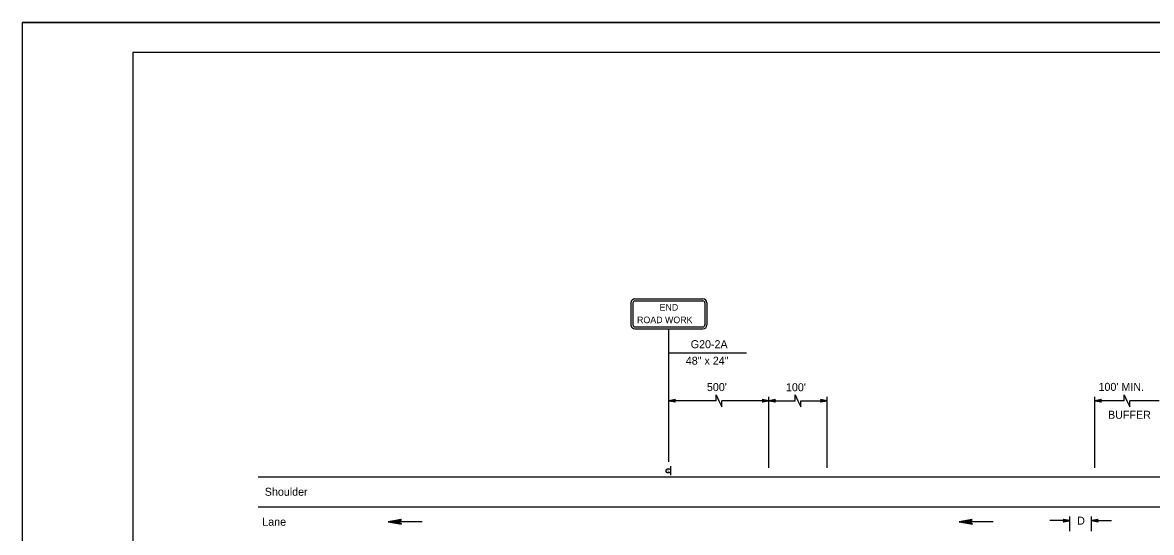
# Model space of a CAD drawing. Extents: x 499945 to 500993, y 499985 to 500645.
# Drawn here: x 499945 to 500509, y 500390 to 500645 of the extents above; entities that cross this region are included whole.
import ezdxf

# ---------------------------------------------------------------- set-up
doc = ezdxf.new("R2010")
doc.units = 0
for name, color, linetype in [('1', 7, 'Continuous'), ('24', 7, 'Continuous'), ('39', 7, 'Continuous'), ('41', 7, 'Continuous'), ('5', 7, 'Continuous'), ('56', 7, 'Continuous'), ('60', 7, 'Continuous')]:
    doc.layers.add(name, color=color, linetype=linetype)

msp = doc.modelspace()

# ---------------------------------------------------------------- linework, layer by layer
at = {"layer": '1'}
for p, q in [((500993, 500645), (499944.83, 500645)), ((500000, 500630), (500000, 500000)), ((500990, 500630), (500000, 500630)), ((500267.82, 500425.32), (500267.82, 500491.87)), ((500267.82, 500479.94), (500306.51, 500479.94)), ((500291.36, 500455.9), (500267.82, 500455.9)), ((500291.36, 500455.9), (500291.36, 500458.9)), ((500291.36, 500458.9), (500292.8, 500455.9)), ((500292.8, 500455.9), (500294.24, 500452.9)), ((500317.78, 500455.9), (500294.24, 500455.9)), ((500294.24, 500452.9), (500294.24, 500455.9)), ((500317.78, 500422.34), (500317.78, 500457.9)), ((500317.78, 500455.9), (500330.87, 500455.9)), ((500330.87, 500455.9), (500330.87, 500458.9)), ((500330.87, 500458.9), (500332.31, 500455.9)), ((500332.31, 500455.9), (500333.75, 500452.9)), ((500333.75, 500455.9), (500346.84, 500455.9)), ((500333.75, 500452.9), (500333.75, 500455.9)), ((500346.84, 500422.34), (500346.84, 500457.9)), ((500480.66, 500422.34), (500480.66, 500457.9)), ((500495.28, 500455.9), (500480.66, 500455.9)), ((500495.28, 500455.9), (500495.28, 500458.9)), ((500495.28, 500458.9), (500496.73, 500455.9)), ((500496.73, 500455.9), (500498.17, 500452.9)), ((500512.79, 500455.9), (500498.17, 500455.9)), ((500498.17, 500452.9), (500498.17, 500455.9)), ((500062.64, 500417.92), (500873.9, 500417.92)), ((500062.64, 500402.93), (500873.9, 500402.93)), ((500468.18, 500395.99), (500458.19, 500395.99)), ((500468.18, 500390.7), (500468.18, 500397.99)), ((500479.04, 500390.7), (500479.04, 500397.99)), ((500479.04, 500395.99), (500489.03, 500395.99))]:
    msp.add_line(p, q, dxfattribs=at)
at = {"layer": '24'}
for p, q in [((500144.58, 500395.44), (500132.65, 500395.44)), ((500429.82, 500395.44), (500417.89, 500395.44))]:
    msp.add_line(p, q, dxfattribs=at)
for points in [[(500267.82, 500455.9), (500271.14, 500455.31), (500270.35, 500455.9), (500271.13, 500456.48), (500267.82, 500455.9), (500268.04, 500455.91), (500271.05, 500455.36), (500270.29, 500455.91), (500270.99, 500456.43), (500268.16, 500455.92), (500268.27, 500455.9), (500270.85, 500455.44), (500270.27, 500455.91), (500270.86, 500456.36), (500268.32, 500455.9), (500268.43, 500455.92), (500270.68, 500455.51), (500270.25, 500455.9), (500270.69, 500456.31), (500268.75, 500455.92), (500268.94, 500455.92), (500270.52, 500455.59), (500270.21, 500455.89), (500270.54, 500456.22), (500268.97, 500455.9), (500269.15, 500455.89), (500270.34, 500455.69), (500270.11, 500455.92), (500270.36, 500456.14), (500269.31, 500455.9), (500269.48, 500455.88), (500270.19, 500455.75), (500270.08, 500455.91), (500270.27, 500456.08), (500269.57, 500455.9), (500270.03, 500455.79), (500269.96, 500455.92), (500270.17, 500456.04), (500269.68, 500455.92), (500269.99, 500455.84), (500269.86, 500455.94), (500270.01, 500456), (500269.86, 500455.91), (500269.94, 500455.89)], [(500317.78, 500455.9), (500314.46, 500456.49), (500315.25, 500455.9), (500314.47, 500455.32), (500317.78, 500455.9), (500317.56, 500455.89), (500314.55, 500456.44), (500315.31, 500455.89), (500314.61, 500455.37), (500317.44, 500455.88), (500317.33, 500455.9), (500314.75, 500456.36), (500315.33, 500455.89), (500314.74, 500455.44), (500317.28, 500455.9), (500317.17, 500455.88), (500314.91, 500456.29), (500315.35, 500455.9), (500314.91, 500455.49), (500316.85, 500455.88), (500316.66, 500455.88), (500315.08, 500456.21), (500315.39, 500455.91), (500315.06, 500455.58), (500316.63, 500455.9), (500316.45, 500455.91), (500315.26, 500456.11), (500315.49, 500455.88), (500315.24, 500455.66), (500316.29, 500455.9), (500316.12, 500455.92), (500315.41, 500456.05), (500315.52, 500455.89), (500315.33, 500455.72), (500316.03, 500455.9), (500315.57, 500456.01), (500315.63, 500455.88), (500315.43, 500455.76), (500315.92, 500455.88), (500315.61, 500455.96), (500315.74, 500455.86), (500315.59, 500455.8), (500315.74, 500455.89), (500315.66, 500455.91)], [(500317.78, 500455.9), (500321.1, 500455.31), (500320.31, 500455.9), (500321.09, 500456.48), (500317.78, 500455.9), (500318, 500455.91), (500321.01, 500455.36), (500320.25, 500455.91), (500320.95, 500456.43), (500318.12, 500455.92), (500318.23, 500455.9), (500320.81, 500455.44), (500320.23, 500455.91), (500320.83, 500456.36), (500318.28, 500455.9), (500318.39, 500455.92), (500320.65, 500455.51), (500320.21, 500455.9), (500320.66, 500456.31), (500318.71, 500455.92), (500318.9, 500455.92), (500320.48, 500455.59), (500320.17, 500455.89), (500320.5, 500456.22), (500318.93, 500455.9), (500319.11, 500455.89), (500320.3, 500455.69), (500320.07, 500455.92), (500320.32, 500456.14), (500319.27, 500455.9), (500319.44, 500455.88), (500320.15, 500455.75), (500320.04, 500455.91), (500320.23, 500456.08), (500319.53, 500455.9), (500319.99, 500455.79), (500319.93, 500455.92), (500320.13, 500456.04), (500319.65, 500455.92), (500319.95, 500455.84), (500319.82, 500455.94), (500319.97, 500456), (500319.82, 500455.91), (500319.9, 500455.89)], [(500346.84, 500455.9), (500343.51, 500456.49), (500344.31, 500455.9), (500343.53, 500455.32), (500346.84, 500455.9), (500346.62, 500455.89), (500343.61, 500456.44), (500344.37, 500455.89), (500343.67, 500455.37), (500346.5, 500455.88), (500346.39, 500455.9), (500343.81, 500456.36), (500344.39, 500455.89), (500343.79, 500455.44), (500346.34, 500455.9), (500346.23, 500455.88), (500343.97, 500456.29), (500344.41, 500455.9), (500343.96, 500455.49), (500345.91, 500455.88), (500345.72, 500455.88), (500344.14, 500456.21), (500344.45, 500455.91), (500344.12, 500455.58), (500345.68, 500455.9), (500345.51, 500455.91), (500344.32, 500456.11), (500344.55, 500455.88), (500344.3, 500455.66), (500345.34, 500455.9), (500345.18, 500455.92), (500344.46, 500456.05), (500344.58, 500455.89), (500344.39, 500455.72), (500345.09, 500455.9), (500344.62, 500456.01), (500344.69, 500455.88), (500344.49, 500455.76), (500344.97, 500455.88), (500344.67, 500455.96), (500344.8, 500455.86), (500344.65, 500455.8), (500344.79, 500455.89), (500344.72, 500455.91)], [(500480.66, 500455.9), (500483.98, 500455.31), (500483.19, 500455.9), (500483.96, 500456.48), (500480.66, 500455.9), (500480.88, 500455.91), (500483.89, 500455.36), (500483.12, 500455.91), (500483.83, 500456.43), (500481, 500455.92), (500481.11, 500455.9), (500483.69, 500455.44), (500483.11, 500455.91), (500483.7, 500456.36), (500481.16, 500455.9), (500481.27, 500455.92), (500483.52, 500455.51), (500483.08, 500455.9), (500483.53, 500456.31), (500481.59, 500455.92), (500481.78, 500455.92), (500483.35, 500455.59), (500483.05, 500455.89), (500483.38, 500456.22), (500481.81, 500455.9), (500481.99, 500455.89), (500483.17, 500455.69), (500482.95, 500455.92), (500483.19, 500456.14), (500482.15, 500455.9), (500482.32, 500455.88), (500483.03, 500455.75), (500482.91, 500455.91), (500483.11, 500456.08), (500482.41, 500455.9), (500482.87, 500455.79), (500482.8, 500455.92), (500483.01, 500456.04), (500482.52, 500455.92), (500482.83, 500455.84), (500482.7, 500455.94), (500482.85, 500456), (500482.7, 500455.91), (500482.78, 500455.89)], [(500127.59, 500395.44), (500134.24, 500394.26), (500132.65, 500395.44), (500134.2, 500396.6), (500127.59, 500395.44), (500128.03, 500395.45), (500134.05, 500394.35), (500132.52, 500395.45), (500133.93, 500396.5), (500128.27, 500395.47), (500128.49, 500395.44), (500133.65, 500394.52), (500132.49, 500395.45), (500133.68, 500396.35), (500128.59, 500395.44), (500128.81, 500395.47), (500133.32, 500394.66), (500132.44, 500395.44), (500133.34, 500396.25), (500129.45, 500395.47), (500129.83, 500395.47), (500132.99, 500394.83), (500132.37, 500395.42), (500133.03, 500396.08), (500129.9, 500395.44), (500130.25, 500395.42), (500132.62, 500395.01), (500132.17, 500395.47), (500132.66, 500395.93), (500130.58, 500395.44), (500130.91, 500395.4), (500132.34, 500395.13), (500132.1, 500395.45), (500132.49, 500395.81), (500131.09, 500395.44), (500132.01, 500395.22), (500131.88, 500395.47), (500132.29, 500395.73), (500131.32, 500395.47), (500131.93, 500395.32), (500131.67, 500395.52), (500131.97, 500395.64), (500131.67, 500395.45), (500131.83, 500395.42)], [(500412.83, 500395.44), (500419.48, 500394.26), (500417.89, 500395.44), (500419.44, 500396.6), (500412.83, 500395.44), (500413.27, 500395.45), (500419.29, 500394.35), (500417.76, 500395.45), (500419.17, 500396.5), (500413.51, 500395.47), (500413.73, 500395.44), (500418.89, 500394.52), (500417.73, 500395.45), (500418.92, 500396.35), (500413.83, 500395.44), (500414.05, 500395.47), (500418.56, 500394.66), (500417.68, 500395.44), (500418.58, 500396.25), (500414.69, 500395.47), (500415.07, 500395.47), (500418.23, 500394.83), (500417.61, 500395.42), (500418.27, 500396.08), (500415.14, 500395.44), (500415.49, 500395.42), (500417.87, 500395.01), (500417.41, 500395.47), (500417.9, 500395.93), (500415.82, 500395.44), (500416.15, 500395.4), (500417.58, 500395.13), (500417.34, 500395.45), (500417.73, 500395.81), (500416.33, 500395.44), (500417.26, 500395.22), (500417.12, 500395.47), (500417.53, 500395.73), (500416.56, 500395.47), (500417.17, 500395.32), (500416.91, 500395.52), (500417.21, 500395.64), (500416.92, 500395.45), (500417.07, 500395.42)], [(500468.18, 500395.99), (500464.83, 500396.58), (500465.63, 500395.99), (500464.85, 500395.41), (500468.18, 500395.99), (500467.96, 500395.98), (500464.93, 500396.54), (500465.7, 500395.98), (500464.99, 500395.45), (500467.84, 500395.97), (500467.73, 500395.99), (500465.13, 500396.45), (500465.71, 500395.98), (500465.11, 500395.53), (500467.68, 500395.99), (500467.57, 500395.97), (500465.3, 500396.38), (500465.74, 500395.99), (500465.29, 500395.58), (500467.24, 500395.97), (500467.05, 500395.97), (500465.46, 500396.3), (500465.77, 500396), (500465.44, 500395.67), (500467.02, 500395.99), (500466.84, 500396), (500465.65, 500396.21), (500465.88, 500395.97), (500465.63, 500395.74), (500466.68, 500395.99), (500466.51, 500396.01), (500465.79, 500396.14), (500465.91, 500395.98), (500465.71, 500395.8), (500466.42, 500395.99), (500465.95, 500396.1), (500466.02, 500395.97), (500465.82, 500395.85), (500466.3, 500395.97), (500466, 500396.05), (500466.13, 500395.95), (500465.98, 500395.89), (500466.12, 500395.98), (500466.05, 500396)], [(500479.04, 500395.99), (500482.39, 500395.4), (500481.59, 500395.99), (500482.37, 500396.57), (500479.04, 500395.99), (500479.26, 500396), (500482.3, 500395.44), (500481.53, 500396), (500482.24, 500396.53), (500479.38, 500396.01), (500479.49, 500395.99), (500482.09, 500395.53), (500481.51, 500396), (500482.11, 500396.45), (500479.55, 500395.99), (500479.66, 500396.01), (500481.93, 500395.6), (500481.49, 500395.99), (500481.94, 500396.4), (500479.98, 500396.01), (500480.17, 500396.01), (500481.76, 500395.68), (500481.45, 500395.98), (500481.78, 500396.31), (500480.2, 500395.99), (500480.38, 500395.98), (500481.58, 500395.77), (500481.35, 500396.01), (500481.6, 500396.24), (500480.55, 500395.99), (500480.71, 500395.97), (500481.43, 500395.84), (500481.31, 500396), (500481.51, 500396.18), (500480.8, 500395.99), (500481.27, 500395.88), (500481.2, 500396.01), (500481.41, 500396.14), (500480.92, 500396.01), (500481.23, 500395.93), (500481.1, 500396.03), (500481.25, 500396.09), (500481.1, 500396), (500481.18, 500395.98)]]:
    msp.add_lwpolyline(points, dxfattribs=at)
at = {"layer": '41'}
msp.add_lwpolyline([(499944.83, 500645), (500993, 500645), (500993, 499985), (499944.83, 499985)], close=True, dxfattribs=at)
at = {"layer": '56'}
for p, q in [((500250.83, 500506.86), (500284.81, 500506.86)), ((500250.83, 500505.86), (500284.81, 500505.86)), ((500248.83, 500504.86), (500248.83, 500493.87)), ((500249.83, 500504.86), (500249.83, 500493.87)), ((500285.8, 500504.86), (500285.8, 500493.87)), ((500286.8, 500504.86), (500286.8, 500493.87)), ((500250.83, 500492.87), (500284.81, 500492.87)), ((500250.83, 500491.87), (500284.81, 500491.87)), ((500268.68, 500423.17), (500268.68, 500418.68))]:
    msp.add_line(p, q, dxfattribs=at)
msp.add_circle((500267.56, 500420.93), 1.12, dxfattribs=at)
for centre, radius, start, end in [((500250.83, 500504.86), 2, 90, 180), ((500250.83, 500504.86), 0.999, 90, 180), ((500284.81, 500504.86), 2, 0, 90), ((500284.81, 500504.86), 0.999, 0, 90), ((500250.83, 500493.87), 2, 180, 270), ((500250.83, 500493.87), 0.999, 180, 270), ((500284.81, 500493.87), 2, 270, 0), ((500284.81, 500493.87), 0.999, 270, 0)]:
    msp.add_arc(centre, radius, start, end, dxfattribs=at)
at = {"layer": '60'}
for p, q in [((500267.82, 500506.86), (500267.82, 500506.86)), ((500267.82, 500491.87), (500267.82, 500491.87))]:
    msp.add_line(p, q, dxfattribs=at)
msp.add_circle((500267.56, 500420.93), 1.12, dxfattribs=at)

# ---------------------------------------------------------------- texts
at = {"layer": '1'}
for s, p in [('G20-2A', (500278.73, 500482.2)), ('48" x 24"', (500276.26, 500473.97)), ("500'", (500286.8, 500460.77)), ("100'", (500326.31, 500460.69)), ("100' MIN.", (500482.51, 500460.87)), ('BUFFER', (500487.27, 500446.93)), ('D', (500471.8, 500393.99))]:
    msp.add_text(s, height=4, dxfattribs=at).set_placement(p)
at = {"layer": '39'}
for s, p in [('END', (500263.16, 500501.01)), ('ROAD WORK', (500251.9, 500494.71))]:
    msp.add_text(s, height=3.3, dxfattribs=at).set_placement(p)
at = {"layer": '5'}
for s, p in [('Shoulder', (500065.87, 500408.43)), ('Lane', (500064.61, 500393.44))]:
    msp.add_text(s, height=4, dxfattribs=at).set_placement(p)
at = {"layer": '56'}
msp.add_text('S', height=1.5, rotation=180, dxfattribs=at).set_placement((500268.02, 500421.68))

doc.saveas('drawing.dxf')
